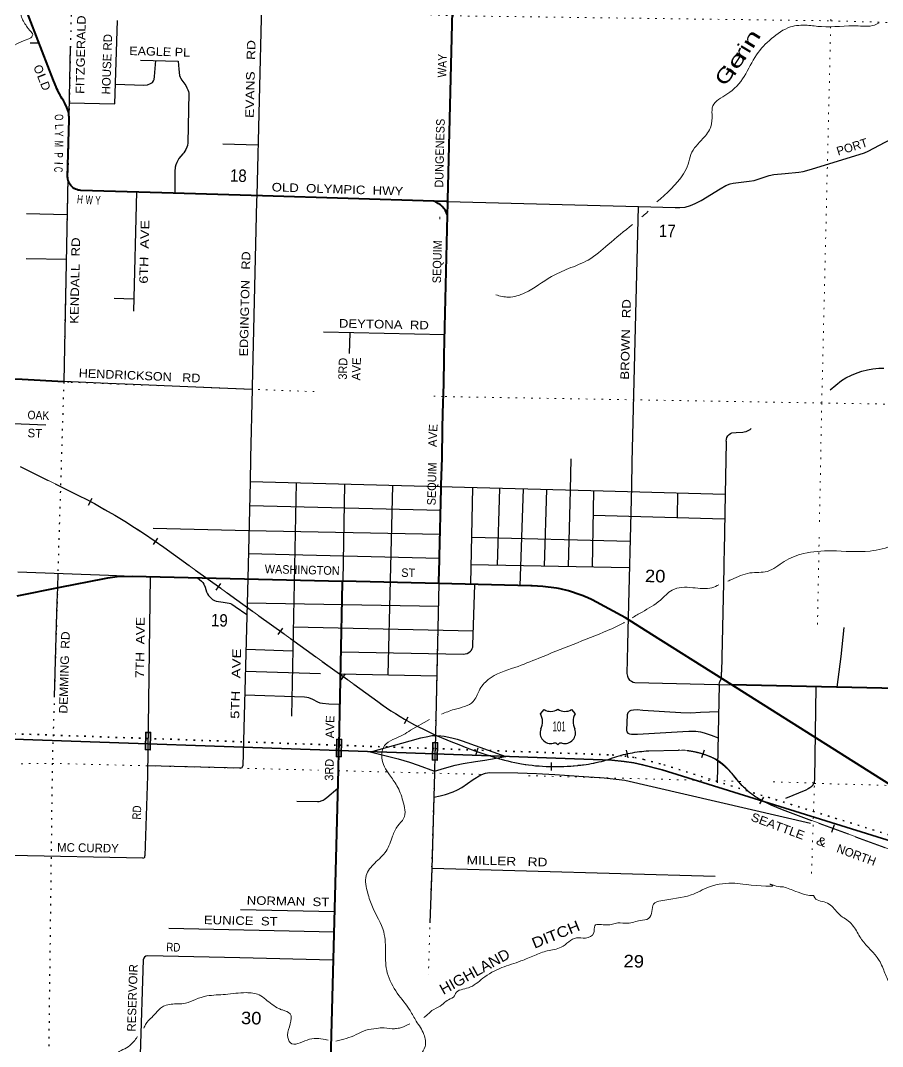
# Model space of a CAD drawing. Header units: feet. Extents: x -739708 to -488887, y 188754 to 379550.
# Drawn here: x -523278 to -511194, y 212374 to 226753 of the extents above; entities that cross this region are included whole.
import ezdxf
from ezdxf.enums import TextEntityAlignment as Align

# ---------------------------------------------------------------- set-up
doc = ezdxf.new("R2010")
doc.units = ezdxf.units.FT
doc.header["$LTSCALE"] = 73
doc.linetypes.add('DOTTED', pattern=[1.5, 0.3, -1.2])
doc.linetypes.add('LONG_DASHED', pattern=[7.5, 6, -1.5])
for name, color, linetype, lineweight in [('16', 7, 'Continuous', 25), ('20', 7, 'Continuous', 70), ('21', 7, 'Continuous', 25), ('26', 7, 'Continuous', 40), ('29', 7, 'Continuous', 25), ('39', 7, 'Continuous', 13), ('57', 7, 'Continuous', 13), ('6', 7, 'DOTTED', 25), ('63', 7, 'Continuous', 25), ('7', 7, 'DOTTED', 13)]:
    doc.layers.add(name, color=color, linetype=linetype, lineweight=lineweight)
for name, color, linetype in [('27', 7, 'Continuous'), ('30', 7, 'Continuous'), ('41', 7, 'Continuous')]:
    doc.layers.add(name, color=color, linetype=linetype)

msp = doc.modelspace()

# ---------------------------------------------------------------- linework, layer by layer
at = {"layer": '16'}
for p, q in [((-515988.8, 217035.66), (-515937.49, 217094.42)), ((-515745.73, 217100.39), (-515746.01, 217100.19)), ((-515553.64, 217094.51), (-515502.25, 217035.66))]:
    msp.add_line(p, q, dxfattribs=at)
for centre, radius, start, end in [((-516181.78, 216925.03), 222.05, 332.97043, 29.75871), ((-515846.42, 217252.09), 182.07, 239.97227, 303.45418), ((-515644.64, 217251.58), 181.52, 236.33975, 300.08743), ((-515644.64, 217252.09), 182.07, 236.54582, 236.59441), ((-515309.28, 216925.03), 222.05, 150.24129, 207.02957), ((-515842.59, 216770.13), 151.42, 159.09177, 283.81923), ((-515648.47, 216770.13), 151.42, 256.18077, 20.90823)]:
    msp.add_arc(centre, radius, start, end, dxfattribs=at)
for centre, major_axis, start_param, end_param in [((-515787.25, 216571.31), (-19.56, 51.67), 4.95877769, 6.28318531), ((-515703.81, 216571.31), (19.56, 51.67), 0, 1.32637542)]:
    msp.add_ellipse(centre, major_axis=major_axis, ratio=0.929097, start_param=start_param, end_param=end_param, dxfattribs=at)
at = {"layer": '20', "linetype": 'DOTTED', "lineweight": 35}
for p, q in [((-523368.76, 216756.65), (-518812.71, 216595.74)), ((-518812.71, 216595.74), (-517465.52, 216548.16))]:
    msp.add_line(p, q, dxfattribs=at)
at = {"layer": '20', "lineweight": 35}
for p, q in [((-523371.4, 216681.69), (-518814.37, 216520.78)), ((-518814.37, 216520.75), (-517467.17, 216473.17))]:
    msp.add_line(p, q, dxfattribs=at)
at = {"layer": '20', "linetype": 'DOTTED', "lineweight": 35}
msp.add_lwpolyline([(-517465.52, 216548.16), (-514982.07, 216460.46), (-514807.7, 216443.45), (-514666.57, 216422.75), (-514540.17, 216396.32), (-514260.02, 216320.82), (-509745.32, 214917.08), (-509530.99, 214835.66), (-509302.37, 214734.39), (-508958.25, 214546.23), (-508502.45, 214259.24)], dxfattribs=at)
at = {"layer": '20', "lineweight": 35}
msp.add_lwpolyline([(-517467.17, 216473.17), (-514987.03, 216385.58), (-514816.78, 216368.99), (-514679.71, 216348.87), (-514557.61, 216323.34), (-514280.92, 216248.78), (-509769.8, 214846.14), (-509559.51, 214766.26), (-509481.93, 214731.9)], dxfattribs=at)
at = {"layer": '21'}
for points in [[(-518368.65, 216505.01), (-517817.28, 216655.46), (-517663.77, 216699.02), (-517567.53, 216719.65), (-517512.52, 216729.98), (-517461.42, 216734.12)], [(-517461.44, 216732.92), (-517385.35, 216728.83), (-517338.41, 216721.94), (-517230.72, 216701.31), (-517157.4, 216682.97), (-517086.37, 216657.75), (-516473.45, 216438.08)], [(-518375.83, 216505.26), (-517982.25, 216405.59), (-517826.44, 216357.45), (-517705.01, 216316.18), (-517472.52, 216230.98)], [(-517472.5, 216231.61), (-517331.99, 216272.29), (-517184.9, 216316.18), (-517070.79, 216338.77), (-516900.78, 216366.62), (-516767.89, 216387.25), (-516480.76, 216438.33)]]:
    msp.add_lwpolyline(points, dxfattribs=at)
at = {"layer": '26'}
for p, q in [((-523252.73, 221720.06), (-524694.31, 221755.95)), ((-522671.76, 221691.07), (-523252.73, 221720.06)), ((-517414.46, 218862.44), (-518761.58, 218895.3)), ((-518814.37, 216520.75), (-518812.71, 216595.74))]:
    msp.add_line(p, q, dxfattribs=at)
for points in [[(-517285.86, 224216.47), (-517285.26, 224241.47), (-517221.43, 226886.62), (-517068.09, 232242.59)], [(-523135.43, 226735.67), (-523256.03, 227051.97), (-523282, 227102.74), (-523319.69, 227161.84), (-523363.35, 227216.67), (-523412.5, 227266.64), (-523466.61, 227311.19), (-525150.39, 228417.85), (-525247.83, 228473.64), (-525285.33, 228491.67), (-525343.25, 228512.55), (-525414.41, 228530.71), (-525487.07, 228541.32), (-525560.45, 228544.28), (-527718.4, 228572.01), (-527805.37, 228579.49), (-527891.09, 228596.01), (-527974.6, 228621.4), (-528023.48, 228640.87), (-528191.5, 228726.83), (-529150.4, 229209.1), (-529477.52, 229352.45), (-529567.64, 229384.63), (-529891.97, 229493.29)], [(-517485.61, 224222.55), (-519883.46, 224294.6), (-521297.34, 224337.08), (-522431.04, 224371.14), (-522451.08, 224372.85), (-522470.84, 224376.65), (-522490.08, 224382.48), (-522508.62, 224390.3), (-522526.23, 224400.01), (-522542.73, 224411.51), (-522557.94, 224424.67), (-522571.69, 224439.35), (-522583.84, 224455.39), (-522594.23, 224472.61), (-522602.78, 224490.82), (-522609.37, 224509.82), (-522613.94, 224529.41), (-522616.43, 224549.37), (-522616.93, 224563.63), (-522598.14, 225363.35), (-522598.12, 225371.88), (-522598.08, 225398.02), (-522598.87, 225421.88), (-522600.84, 225443.42), (-522601.58, 225447.16), (-522606.5, 225471.93), (-522615.04, 225497.16), (-522627.74, 225534.66), (-522655.32, 225594.6), (-522661.19, 225604.95), (-522675.39, 225630), (-522691.89, 225654.95), (-522692.57, 225655.98), (-522708.65, 225680.3), (-522723.66, 225705.98), (-522733.28, 225722.45), (-522756.73, 225771.59), (-522768.6, 225796.46), (-522778.6, 225821.59), (-522813.73, 225909.82), (-523135.43, 226735.67)], [(-517290.33, 224026.8), (-517304.06, 224058.07), (-517321.66, 224088.94), (-517342.39, 224117.79), (-517366.02, 224144.32), (-517392.3, 224168.23), (-517420.93, 224189.27), (-517451.6, 224207.2), (-517458.98, 224210.53), (-517485.61, 224222.55)], [(-517285.86, 224216.47), (-517310.86, 224217.3), (-517485.61, 224222.55)], [(-517290.33, 224026.8), (-517286.45, 224191.47), (-517285.86, 224216.47)], [(-517414.46, 218862.44), (-517413.9, 218884.83), (-517406.17, 219191.81), (-517405.74, 219209.09), (-517404.95, 219241.81), (-517382.25, 220193.42), (-517381.65, 220218.68), (-517380.71, 220243.42), (-517366.15, 220625.32), (-517361.48, 221031.06), (-517361.19, 221055.95), (-517360.59, 221081.06), (-517357.75, 221198.58), (-517356.73, 221240.48), (-517356.51, 221248.58), (-517345.23, 221660.33), (-517337.84, 222010.24), (-517337.34, 222033.9), (-517336.72, 222060.24), (-517290.33, 224026.8)], [(-517289.66, 224025.21), (-517289.78, 224025.54), (-517290.33, 224026.8)], [(-523323.56, 218691.7), (-522724.23, 218809.87), (-522101.58, 218933.85), (-522076.52, 218938.84), (-522051.58, 218942.1), (-521921.04, 218959.16), (-521710.89, 218967.27), (-518761.58, 218895.3)], [(-518812.71, 216595.74), (-518761.99, 218877.09), (-518761.58, 218895.3)], [(-513306.42, 217441.66), (-513431.7, 217521.2), (-514428.34, 218149.8), (-514795.78, 218381.55), (-515261.58, 218631.54), (-515333.76, 218664.85), (-515369.07, 218680.53), (-515390.89, 218690.22), (-515419.07, 218699.53), (-515594.24, 218757.4), (-515712.98, 218785.35), (-515737.93, 218791.22), (-515762.98, 218794.84), (-515953.19, 218822.27), (-516105.6, 218830.53), (-516122.81, 218830.92), (-517414.46, 218862.44)], [(-506781.25, 217297.86), (-513310.8, 217441.77)], [(-509476.14, 215024.31), (-509544.6, 215070.25), (-513254.72, 217410.3), (-513306.42, 217441.66)], [(-518959.67, 210937.24), (-518820.42, 216248.72), (-518814.37, 216520.75)]]:
    msp.add_lwpolyline(points, dxfattribs=at)
at = {"layer": '29'}
for p, q in [((-523019.69, 226435.86), (-523142.11, 226436.47)), ((-522579.72, 226392.48), (-522599.15, 225433.46)), ((-519951.84, 225004.37), (-520439.92, 225021.96)), ((-522615.49, 224541.86), (-522671.76, 221691.11)), ((-521651.23, 224351.71), (-521694.51, 222677.41)), ((-522627.26, 224030.25), (-523193.83, 224043.08)), ((-522633.66, 223403.94), (-523199.74, 223414.73)), ((-521694.77, 222847.16), (-521966.62, 222857.36)), ((-517328.45, 222346.19), (-519030.61, 222384.71)), ((-518662, 222374.56), (-518670.5, 222083.54)), ((-522053.77, 221664.93), (-522671.76, 221691.16)), ((-520031.88, 221585.34), (-520052.55, 220623.25)), ((-523612.61, 221110.66), (-523267.81, 221098.59)), ((-523267.81, 221098.59), (-522923.01, 221086.52)), ((-520052.55, 220623.25), (-520059.82, 220284.74)), ((-515561.32, 220608.83), (-515572.17, 220172.53)), ((-519412.16, 220271.47), (-519476.79, 217003.2)), ((-518737.39, 220255.35), (-518761.53, 218896.71)), ((-518064.64, 220235.91), (-518129.65, 217584.04)), ((-516940.67, 220208.54), (-516968.72, 218856.13)), ((-516563.82, 220194.84), (-516595.98, 219121.55)), ((-516231.71, 220187.35), (-516276, 218830.35)), ((-515903.36, 220179.92), (-515935.3, 219105.38)), ((-515572.17, 220172.53), (-515598.88, 219098.67)), ((-515246.72, 220163.04), (-515264.52, 219094.1)), ((-514767.58, 220151.53), (-513399.96, 220115.17)), ((-514067.39, 220131.97), (-514073.11, 219789.05)), ((-520065, 219954.83), (-517387.9, 219890.16)), ((-515248.27, 219821.55), (-513409.01, 219769.88)), ((-516952.46, 219513.58), (-514730.42, 219454.16)), ((-520087.15, 219282.38), (-517405.54, 219217.63)), ((-513417.32, 219183.87), (-513419.45, 219079.69)), ((-516966.17, 219128.89), (-514747.49, 219084.71)), ((-513419.45, 219079.69), (-513449.2, 217621.87)), ((-521458.14, 218961.1), (-521496.11, 216167.86)), ((-516935.08, 217999.75), (-516910.49, 218846.73)), ((-520100.44, 218593.42), (-517419.97, 218544.27)), ((-519453.51, 218255.6), (-516933.02, 218198.56)), ((-520116.44, 217940.73), (-519463.75, 217920.43)), ((-518780.21, 217906.44), (-517070.11, 217872.35)), ((-520123.3, 217634.4), (-519072.52, 217600.31)), ((-518794.49, 217596.03), (-517442.81, 217570.23)), ((-514666.05, 217474.5), (-513306.42, 217441.66)), ((-513483.28, 217444.63), (-513509.77, 216069.91)), ((-512129.53, 217415.73), (-512148.2, 216118.7)), ((-520195.31, 216273.12), (-521493.6, 216306.14)), ((-521496.11, 216167.86), (-521533.93, 215044.31)), ((-521563.56, 215013.92), (-523408.76, 215048.97)), ((-517504.77, 214871.04), (-513538.88, 214761.07)), ((-520194.03, 214295.34), (-518874.6, 214265.48)), ((-521196.63, 214030.34), (-518880.98, 213978.66)), ((-520420.4, 213620.07), (-521491.46, 213644.75))]:
    msp.add_line(p, q, dxfattribs=at)
for points in [[(-519899.98, 226973.52), (-519965.5, 224299.4), (-519967.39, 224222.06)], [(-522595.73, 225599.2), (-521954.47, 225584.34), (-521916.27, 226752.4)], [(-521945.49, 225858.78), (-521550.02, 225845.91), (-521497.15, 225850.55), (-521453.57, 225868.18), (-521428.53, 225883.96), (-521412.77, 225905.3), (-521402.57, 225924.79), (-521397.93, 225968.4), (-521380.34, 226192.21)], [(-521594.41, 226198.16), (-521068.35, 226183.54), (-521059.51, 226069.17)], [(-521059.51, 226069.17), (-521047.4, 225983.25), (-521040.45, 225960.51), (-521033.96, 225947.52), (-521014.02, 225916.43), (-520962.08, 225842.2), (-520944.01, 225811.11), (-520930.56, 225779.1), (-520923.6, 225758.22), (-520919.43, 225734.56), (-520932.41, 225036.74), (-520937.99, 224999.62), (-520945.39, 224975.5), (-520958.39, 224944.87), (-520973.21, 224919.82), (-520989.92, 224897.55), (-521001.31, 224885.36)], [(-514034.27, 224130.92), (-513958.2, 224137.53), (-513885.87, 224157.94), (-513820.96, 224185.78), (-513737.5, 224232.18), (-513470.44, 224395.49), (-513391.62, 224439.1), (-513329.49, 224462.3), (-513285.9, 224472.5), (-513062.42, 224499.41), (-512994.73, 224511.47), (-512936.31, 224529.11), (-512780.53, 224581.07), (-512718.4, 224593.13), (-512557.97, 224610.76), (-512365.1, 224625.61), (-512305.75, 224636.74), (-512187.05, 224670.15), (-511445.22, 224900.27), (-511393.29, 224922.54), (-511237.5, 225004.2), (-510631.63, 225324.84)], [(-521001.31, 224885.36), (-521056.69, 224820.53), (-521068.29, 224801.51), (-521088.22, 224764.85), (-521100.75, 224730.98), (-521108.62, 224698.04), (-521112.33, 224638.65), (-521114.15, 224356.65), (-521114.31, 224332.49)], [(-519967.39, 224222.06), (-520031.15, 221619.23), (-520031.79, 221589.33)], [(-517290.88, 224216.64), (-514613.98, 224145.95), (-514098.39, 224130.23), (-514034.27, 224130.92)], [(-514620.06, 224144.05), (-514706.44, 220560.88), (-514714.56, 220223.94), (-514763.24, 218204.65)], [(-511928.74, 221575.65), (-511766.32, 221706.21), (-511706.97, 221743.33), (-511629.07, 221780.44), (-511549.32, 221813.85), (-511484.4, 221836.12), (-511404.65, 221858.4), (-511328.6, 221871.39), (-511243.28, 221880.67), (-511172.8, 221882.52)], [(-521043.2, 221622.05), (-521699.49, 221649.9), (-522053.77, 221664.93)], [(-520034.04, 221582.55), (-520706.17, 221607.75), (-521043.2, 221622.05)], [(-513384.2, 220858.81), (-513380.88, 220886.8), (-513373.92, 220909.53), (-513361.41, 220933.2), (-513344.25, 220952.22), (-513325.24, 220965.68), (-513305.3, 220972.64), (-513245.94, 220978.2), (-513153.21, 220983.77), (-513133.27, 220986.09), (-513106.84, 220994.91), (-513066.03, 221011.61), (-513048.88, 221019.5), (-513032.65, 221033.88)], [(-513384.2, 220858.81), (-513383.53, 220840.29), (-513398.32, 220115.23), (-513414.65, 219314.53), (-513417.32, 219183.87)], [(-520059.82, 220284.74), (-520088.92, 218930.8), (-520161.25, 216306.15)], [(-520056.63, 220292.11), (-515284.59, 220165.27), (-514767.58, 220151.53)], [(-521419.49, 219637.9), (-520075.89, 219607.48), (-517399.42, 219555.01)], [(-523315.75, 219025.75), (-522046.21, 218977.09), (-521714.66, 218967.12)], [(-522755.61, 219003.77), (-522761.39, 218806.42), (-522767.39, 218601.6), (-522776.55, 218288.97), (-522806.25, 217274.58)], [(-520795.4, 218941.35), (-520740.48, 218893.77), (-520723.79, 218877.07), (-520708.95, 218854.79), (-520690.4, 218810.25), (-520668.61, 218744.83), (-520656.55, 218718.85), (-520642.18, 218695.19), (-520612.04, 218659.46), (-520587, 218639.05), (-520560.58, 218622.8), (-520536.46, 218613.53), (-520436.31, 218600.53), (-520354.7, 218587.54), (-520334.3, 218583.83), (-520315.76, 218572.69), (-520269.39, 218539.29), (-520102.77, 218428.32)], [(-517414.44, 218863.29), (-517465.52, 216548.16), (-517467.17, 216473.17)], [(-514763.24, 218204.65), (-514768.38, 217991.31), (-514777.78, 217601.32)], [(-511736.18, 218246.64), (-511775.51, 217837.3), (-511835.29, 217409.25)], [(-517070.11, 217872.35), (-517043.18, 217875.79), (-517015.82, 217882.75), (-516992.18, 217895.28), (-516969.45, 217914.3), (-516956.94, 217927.76), (-516947.19, 217949.56), (-516938.39, 217971.37), (-516935.08, 217999.75)], [(-514777.78, 217601.32), (-514770.55, 217561.39), (-514759.88, 217535.87), (-514738.09, 217509.42), (-514713.51, 217491.33), (-514688.94, 217479.73), (-514666.05, 217474.5)], [(-513483.28, 217444.63), (-513478.23, 217473.7), (-513474.52, 217484.83), (-513468.03, 217497.82), (-513451.33, 217532.16), (-513450.41, 217548.86), (-513449.2, 217621.87)], [(-520131.22, 217300.93), (-519296.6, 217274.49), (-519263.22, 217270.77), (-519239.11, 217265.21), (-519185.32, 217239.22), (-519112.99, 217202.11), (-519079.61, 217190.97), (-519046.22, 217183.55), (-518955.34, 217174.27), (-518799.95, 217169.61)], [(-513493.72, 217063.81), (-513743.45, 217052.38), (-513882.56, 217046.82), (-514019.81, 217048.67), (-514553.99, 217083.94), (-514633.75, 217091.36), (-514681.97, 217089.5), (-514720.92, 217082.08), (-514741.32, 217072.8), (-514759.87, 217054.24), (-514765.44, 217050.53), (-514774.71, 217022.69), (-514780.28, 216807.39), (-514776.57, 216785.12), (-514763.58, 216764.7), (-514741.32, 216753.57), (-514713.5, 216749.85), (-514630.04, 216749.85), (-513991.99, 216788.83), (-513906.67, 216794.4), (-513812.08, 216792.54), (-513743.45, 216783.26), (-513693.37, 216770.27), (-513596.92, 216736.86), (-513497.67, 216697.85)], [(-517467.17, 216473.17), (-517473.11, 216204.08), (-517510.86, 214869.16), (-517537.86, 214107.91)], [(-520196.59, 216273.15), (-520184.52, 216277.4), (-520172.47, 216285.75), (-520165.98, 216294.1), (-520161.25, 216306.16)], [(-517485.01, 215868.01), (-517395.65, 215886.35), (-517317.74, 215906.99), (-517212.34, 215941.37), (-517152.77, 215968.88), (-517090.92, 216003.27), (-516930.53, 216113.3), (-516825.13, 216182.08), (-516758.68, 216206.16), (-516701.4, 216214.17), (-516307.29, 216209.59), (-516046.09, 216200.42), (-515786.93, 216185.63), (-515452.4, 216162.7), (-515097.49, 216138.52), (-514927.94, 216120.18), (-514804.2, 216104.13), (-512201.29, 215505.8)], [(-512148.2, 216118.7), (-512153.5, 216076.59), (-512157.67, 216064.06), (-512165.56, 216043.18), (-512178.07, 216026.94), (-512197.09, 216009.78), (-512213.31, 215999.1), (-512236.97, 215983.79), (-512268.95, 215967.55), (-512555.37, 215848.25)], [(-519404.32, 215810.08), (-519114.83, 215806.46), (-519089.79, 215809.25), (-519073.1, 215813.89), (-519064.75, 215815.74), (-519047.13, 215821.31), (-519035.08, 215826.88), (-519022.09, 215834.3), (-518983.14, 215862.14), (-518830.11, 215994.31)], [(-521563.56, 215013.92), (-521547.26, 215016.77), (-521540.77, 215020.48), (-521536.13, 215027.9), (-521533.93, 215044.31)], [(-521559.63, 213589.1), (-521601.45, 212263.54), (-521642.35, 210966.89)], [(-521491.46, 213644.75), (-521519.43, 213637.82), (-521539.84, 213626.69), (-521550.96, 213611.84), (-521559.63, 213589.1)], [(-518897.75, 213584.98), (-520202.11, 213615.04), (-520420.4, 213620.07)]]:
    msp.add_lwpolyline(points, dxfattribs=at)
at = {"layer": '39'}
msp.add_line((-517543.72, 216956.46), (-517809.14, 216807.72), dxfattribs=at)
for points in [[(-511365.27, 235365.54), (-510597.02, 235032.25), (-509728.98, 234642.79), (-508764.31, 234158.18), (-508412.83, 233921.87), (-508177.43, 233722.54), (-507896.88, 233378.71), (-507559.43, 232964.88), (-507174.46, 232422.67), (-506860.29, 231958.84), (-506555.76, 231424.51), (-506471.47, 231317.52), (-506409.84, 231279.75), (-506326.8, 231298.08), (-506292.42, 231212.42), (-506315.48, 231172.53), (-506353, 231116.8), (-506337.07, 231017.41), (-506176.98, 230603.56), (-506082.27, 230421.56), (-505943.67, 230038.5), (-505767.36, 229719.26), (-505508.25, 229317.31), (-505287.82, 228898.05), (-505100.95, 228600.8), (-504937.95, 228227.29), (-504808.82, 228052.6), (-504727.22, 228006.3), (-504650.86, 227814.61), (-504521.03, 227399.42), (-504209.9, 226527.45), (-504052.23, 226095.47), (-503998.21, 225896.2), (-503865.55, 225699.2), (-503601.88, 225230.46), (-503441.13, 224665.02), (-503255.53, 224129.34), (-503015.92, 223394.39), (-502793.89, 222775.03), (-502579.09, 221921.42), (-502388.71, 221329.04), (-502336.97, 221117.7), (-502322.45, 220773.83), (-502300.27, 220502.54), (-502210.67, 220272.15), (-502110.68, 220055.68), (-502098.03, 219899.79), (-502203.19, 219793.04), (-502428.09, 219739.53), (-502727.02, 219709.92), (-502916.33, 219716.23), (-503065.85, 219699.4), (-503059.26, 219814.44), (-502977.6, 219952.03), (-502921.31, 220217.51), (-502972.28, 220463.18), (-503063.31, 220628.93), (-503043.74, 220784.09), (-503021.3, 220977.59), (-503068.78, 221108), (-503119.79, 221351.65), (-503198.3, 221537.32)], [(-523258.13, 226882.31), (-523266.93, 226855.38), (-523216.03, 226706.91), (-523171.25, 226641.3), (-523154.81, 226620.42), (-523138.44, 226603.61)], [(-511241.72, 226722.15), (-511276.07, 226701.53), (-511534.58, 226677.07), (-512050.76, 226666.53), (-512249.87, 226685.18), (-512482.16, 226662.14), (-512749.81, 226498.45), (-512960.4, 226272.84), (-513132.41, 225969.57), (-513373.75, 225720.4), (-513572.92, 225555.16), (-513583.63, 225436.17), (-513599.58, 225262.74), (-513710.03, 225099.53), (-513880.24, 224877.05), (-513917.58, 224738.46), (-513983.04, 224604.54), (-514356.64, 224209.17)], [(-523141.82, 226505.69), (-523159.82, 226498.12), (-523566.56, 226265.11), (-523632.73, 226153.57), (-523582.74, 226020.26), (-523549.42, 225906.95), (-523520.88, 225719.26), (-523549.08, 225372.87), (-523599.5, 225109.72), (-523721.58, 224709.01), (-523801.67, 224468.75), (-523891.42, 224418.38), (-524006.63, 224398.86), (-524157.56, 224315.61), (-524380.32, 224086.73), (-524559.29, 223836.66), (-524617.52, 223583.78), (-524436.21, 223329.37), (-524269.59, 223135.83), (-524196.04, 222922.26), (-524189.83, 222756.66), (-524243.8, 222600.53), (-524335.86, 222451.35), (-524547.66, 222347.31), (-524751.28, 222249.15), (-524872.49, 222145.03)], [(-523138.44, 226603.61), (-523118.61, 226582.04), (-523105.14, 226556.21), (-523114.12, 226537.12), (-523127.6, 226514.66), (-523142.45, 226505.37)], [(-514476.47, 224082.34), (-514499.03, 224058.47), (-514568.45, 224001.28)], [(-514697.81, 223894.72), (-515041.03, 223612), (-515319.93, 223396.02), (-515596.72, 223274.98), (-515835, 223163.16), (-516206.88, 222935.14), (-516435.94, 222875.66), (-516614.59, 222907.99)], [(-506272.45, 220074.73), (-506276.09, 220075.19), (-506527.31, 220107.14), (-506814.73, 220141.94), (-507327.29, 220113.13), (-507497.98, 220050.3), (-507761.65, 219975.44), (-508079.21, 219924.02), (-508186.73, 219983.04), (-508238.6, 220097.38), (-508379.56, 220102.59), (-509497.65, 219941.98), (-510026.2, 219828.65), (-510232.61, 219790.88), (-510453.53, 219644.32), (-510708.16, 219522.77), (-511367.73, 219317.43), (-511907.81, 219319.55), (-512299.64, 219281.94), (-512572.17, 219170.9), (-512807.02, 219032.73), (-513051.39, 219009.97), (-513307.36, 218918.76), (-513361.33, 218895.42)], [(-513486.48, 218844.31), (-513584.01, 218803.77), (-513854.07, 218803.82), (-514143.03, 218769.95), (-514307.37, 218630.19), (-514565.04, 218462.23), (-514702.26, 218381.02)], [(-514809.53, 218317.53), (-514818.29, 218312.35), (-515046.41, 218204.35), (-516012.37, 217815.98), (-516345.78, 217686.11), (-516722.44, 217514.78), (-516848.83, 217360.02), (-516930.76, 217210.31), (-517199.31, 217097.16), (-517373.85, 217029.95)], [(-517809.14, 216807.72), (-517914.67, 216739.49), (-518173.95, 216589.76), (-518211.97, 216420.86), (-518106.48, 216180.02), (-518001.03, 216028.09), (-517917.02, 215818.04), (-517906.43, 215569.24), (-517989.34, 215466.03), (-518063.08, 215322.2), (-518152.4, 215112.03), (-518311.33, 214943.86), (-518432.11, 214768.76), (-518409.35, 214523.72), (-518345.13, 214330.28), (-518185.66, 213979.09), (-518161.96, 213685.53), (-518135.92, 213406.07), (-517995.16, 213119.96), (-517817.11, 212879.49), (-517729.74, 212729.99), (-517623.04, 212543.68), (-517606.71, 212371.54), (-517734.48, 212154.16), (-517749.45, 211934.23), (-517806.45, 211727.37), (-517937.71, 211625.26), (-517939.39, 211368.65), (-517962.92, 210972.67)], [(-517624.3, 212780.43), (-517621.59, 212781.91), (-517591.02, 212803.45), (-517509.18, 212876.34), (-517393.32, 212940.43), (-517311.6, 213007.27), (-517277, 213028.72), (-517193.47, 213085.43), (-517178.77, 213117.4), (-516998.29, 213196.23), (-516798.66, 213329.13), (-516530.35, 213478.71), (-516263.13, 213571.82), (-516072.59, 213650.44), (-515892.38, 213715.16), (-515698.37, 213765.46), (-515484.71, 213896.04), (-515356.08, 213893.27), (-515240.07, 213965.43), (-515226.06, 214066.01), (-515058.96, 214076.53), (-514903.57, 214105.47), (-514764.92, 214100.46), (-514589.23, 214139.05), (-514472.07, 214166.79), (-514427.91, 214266.72), (-514401.81, 214369.06), (-514300.38, 214415.3), (-513876.53, 214496.97), (-513620.98, 214610.5), (-513262.07, 214661.28), (-513099.57, 214641.64), (-512755.71, 214642.3), (-512767.69, 214646.6), (-512629.62, 214611.34), (-512579.38, 214610.26)], [(-512579.38, 214610.26), (-512409.65, 214548.09), (-512265.83, 214498.58), (-512161.47, 214488.26), (-512159.46, 214488.22), (-512155.55, 214482.08), (-511986.38, 214391.68), (-511835.99, 214265.36), (-511753.05, 214186.9), (-511735.16, 214176.43), (-511585.04, 214035.99), (-511485.65, 213872.44), (-511239.92, 213580.63), (-511160.9, 213403.39), (-511064.37, 213195.51), (-510989.6, 213006.26), (-510991.57, 213008.32), (-510993.74, 213000.29), (-510986.63, 212951.71), (-510984.48, 212854.82), (-510954.92, 212719), (-510938.66, 212623.82), (-510938.36, 212535.03), (-510930.69, 212411.79), (-510918.8, 212298.54), (-510928.55, 212209.98), (-510931.31, 212066.78), (-510907.83, 211929.07), (-510871.79, 211712.4), (-510868.76, 211556.98), (-510833.33, 211412.96), (-510755.11, 211298.29), (-510641.2, 211261.53), (-510478.24, 211266.09), (-510369.47, 211275.85), (-510232.32, 211297.11), (-510047.01, 211313.3), (-509882.27, 211305.71), (-509817.76, 211314.41), (-509697.39, 211299.71), (-509561.18, 211272.56), (-509418.31, 211277.56), (-509337.84, 211279.86), (-509215.38, 211269.15), (-509079.79, 211209.73), (-508990.82, 211131.15), (-508884.77, 210999.73), (-508857.37, 210960.8), (-508821.93, 210921.7)], [(-521548.03, 212630.39), (-521524.51, 212682.39), (-521434.04, 212785.36), (-521382.74, 212838.73), (-521286.45, 212931.48), (-521260.04, 212945.04), (-521068.51, 212971.18), (-520963.76, 212981.03), (-520823.98, 213034.51), (-520664.22, 213081.51), (-520406.4, 213104.2), (-520114.36, 213128.18), (-519934.01, 213096.05), (-519840.71, 213033.51), (-519656.19, 212904.43), (-519604.28, 212885.16), (-519498.73, 212832.44), (-519495.38, 212693.15), (-519532.7, 212530.52), (-519494.56, 212422.76), (-519258.5, 212464.08), (-519127.38, 212485.47), (-519006.98, 212472.79), (-518966.11, 212464.42)], [(-518856.36, 212448.35), (-518571.34, 212540.08), (-518435.39, 212603.73), (-518288.16, 212626.79), (-518181.39, 212636.59), (-518032.89, 212621.29), (-518004.63, 212626.73), (-517964.32, 212631.92), (-517854.88, 212675.97), (-517820.05, 212690.65)], [(-523031.61, 210868.08), (-523021.33, 210870.47), (-522962.81, 210881.32), (-522857.66, 210911.34), (-522820.47, 210963), (-522817.3, 211023.46), (-523044.92, 211107.05), (-523148.97, 211133.51), (-523227.7, 211221.96), (-523059.3, 211403.96), (-522851.79, 211528.62), (-522651.85, 211677.66), (-522447.62, 211840.72), (-522335.71, 211908.93), (-522169.17, 212099.04), (-522040.48, 212203.21), (-521842.98, 212330.1), (-521745.37, 212386.51), (-521640.49, 212507.33), (-521639, 212509.18)]]:
    msp.add_spline(points, degree=3, dxfattribs=at)
at = {"layer": '57'}
for p, q in [((-521450.07, 216777.46), (-521455.97, 216527.53)), ((-518773.4, 216681.02), (-518777.77, 216431.05)), ((-517427.28, 216634.02), (-517431.65, 216384.05)), ((-521455.97, 216527.53), (-521530.95, 216529.3)), ((-518777.77, 216431.05), (-518852.76, 216432.36)), ((-517431.65, 216384.05), (-517506.64, 216385.36))]:
    msp.add_line(p, q, dxfattribs=at)
for points in [[(-521530.95, 216529.3), (-521525.05, 216779.23), (-521450.07, 216777.46)], [(-518852.76, 216432.36), (-518848.4, 216682.32), (-518773.4, 216681.02)], [(-517506.64, 216385.36), (-517502.28, 216635.32), (-517427.28, 216634.02)]]:
    msp.add_lwpolyline(points, dxfattribs=at)
for points in [[(-521517.24, 216771.04), (-521458.25, 216769.65), (-521463.77, 216535.71), (-521522.76, 216537.1)], [(-518840.54, 216674.18), (-518781.53, 216673.16), (-518785.62, 216439.18), (-518844.62, 216440.21)], [(-517494.42, 216627.18), (-517435.41, 216626.16), (-517439.5, 216392.18), (-517498.5, 216393.21)]]:
    msp.add_lwpolyline(points, close=True, dxfattribs=at)
at = {"layer": '6'}
for points in [[(-522354.81, 235616.26), (-522444.01, 232384.31), (-522564.62, 227052.02), (-522671.84, 221687.08), (-522755.74, 218999.45)], [(-522754.88, 218933.4), (-522833.04, 216341.56), (-522883.51, 212305.13)]]:
    msp.add_lwpolyline(points, dxfattribs=at)
at = {"layer": '63'}
for p, q in [((-522324.61, 219960.86), (-522272.61, 220058.48)), ((-521415.34, 219406.91), (-521351.44, 219497.2)), ((-520535.6, 218771.29), (-520470.94, 218861.04)), ((-519664.14, 218146.64), (-519599.48, 218236.38)), ((-518792.63, 217498.8), (-518723.56, 217594.68)), ((-517896.94, 216900.09), (-517841.36, 216995.72)), ((-516896.94, 216454.78), (-516860.56, 216559.24)), ((-514757.55, 216420.58), (-514781.83, 216528.49)), ((-513724.57, 216425.03), (-513688.07, 216529.45)), ((-515833.7, 216241.86), (-515832.03, 216352.46)), ((-512910.8, 215772.32), (-512857.67, 215869.33)), ((-511905.17, 215379.36), (-511866.73, 215483.08))]:
    msp.add_line(p, q, dxfattribs=at)
at = {"layer": '63', "lineweight": 13}
for p, q in [((-521271.35, 219370.55), (-518268.85, 217207.29)), ((-514467.72, 216516.82), (-514013.08, 216527.95))]:
    msp.add_line(p, q, dxfattribs=at)
at = {"layer": '63', "linetype": 'LONG_DASHED'}
for points in [[(-523281.22, 220502.09), (-522417.02, 220073.72), (-522394.1, 220062.23), (-522386.46, 220058.62), (-522241.79, 219981.56), (-522098.56, 219900.91), (-521957.2, 219819.28), (-521816.7, 219734.82), (-521677.63, 219646.75), (-521540.43, 219557.71), (-521404.85, 219466.37), (-521270.71, 219371.44), (-518268.2, 217208.18), (-518207.56, 217164), (-518146.26, 217121.46), (-518084.18, 217079.96), (-518021.25, 217038.9), (-517957.66, 216999.48), (-517893.65, 216961.33), (-517828.78, 216923.62), (-517763.24, 216887.55), (-517697.29, 216852.77), (-517630.22, 216818.77), (-517563.08, 216786.32), (-517495.43, 216754.55), (-517426.77, 216724.17), (-517358.03, 216695.32), (-517300.56, 216672.11), (-517245.9, 216649.3), (-517134.73, 216603.99), (-517022.32, 216560.46), (-516908.45, 216519.37), (-516794.85, 216479.81), (-516680.67, 216442.23), (-516565.03, 216407.11), (-516540.86, 216400.19), (-516493.13, 216387.39), (-516445.22, 216375.19), (-516397.24, 216364.16), (-516349.07, 216353.73), (-516300.78, 216344.2), (-516252.09, 216335.59), (-516203.56, 216327.81), (-516154.57, 216320.71), (-516105.78, 216314.7), (-516056.54, 216309.36), (-516007.5, 216305.13), (-515958.28, 216301.5), (-515909.22, 216298.71), (-515859.77, 216296.85), (-515810.5, 216296.11), (-515761.34, 216295.93), (-515711.78, 216296.67), (-515662.65, 216298.2), (-515613.39, 216300.62), (-515564.06, 216304.2), (-515515.11, 216308.28), (-515466.04, 216313.25), (-515458.59, 216314.2), (-515422.06, 216317.77), (-515385.85, 216322.15), (-515349.68, 216327.15), (-515313.34, 216332.6), (-515277.3, 216338.87), (-515241.52, 216345.73), (-515205.57, 216353.04), (-515169.9, 216361.16), (-515134.51, 216369.88), (-515098.96, 216379.26), (-515063.87, 216389.21), (-515039.54, 216396.82), (-514976.91, 216417.53), (-514946.47, 216427.78), (-514915.84, 216437.51), (-514884.9, 216446.95), (-514853.89, 216455.64), (-514822.86, 216463.74), (-514791.53, 216471.57), (-514760.11, 216478.64), (-514728.68, 216485.12), (-514696.88, 216491.15), (-514665.23, 216496.53), (-514633.46, 216501.56), (-514601.43, 216505.91), (-514569.56, 216509.6), (-514537.5, 216512.78), (-514505.48, 216515.54), (-514473.2, 216517.62), (-514467.76, 216517.91), (-514054.05, 216528.05)], [(-513312, 216205.95), (-513246.78, 216123.75), (-513232.59, 216106.98), (-513218.19, 216090.4), (-513203.42, 216074.07), (-513188.44, 216057.92), (-513173.14, 216042.2), (-513157.63, 216026.65), (-513141.87, 216011.41), (-513125.72, 215996.43), (-513109.44, 215981.78), (-513092.82, 215967.27), (-513076.01, 215953.23), (-513058.87, 215939.34), (-513041.54, 215925.9), (-513023.99, 215912.65), (-513006.3, 215899.74), (-512988.23, 215887.09), (-512969.98, 215874.9), (-512951.62, 215862.95), (-512932.89, 215851.25), (-512914.13, 215839.95), (-512895.11, 215828.95), (-512875.78, 215818.36), (-512856.47, 215808.06), (-512836.9, 215798.06), (-512817.02, 215788.47), (-512797.16, 215779.17), (-512777.16, 215770.21), (-512756.84, 215761.67), (-512598.71, 215694.65), (-508967.8, 214348.85)]]:
    msp.add_lwpolyline(points, dxfattribs=at)
at = {"layer": '63', "lineweight": 13}
for points in [[(-523270.53, 220496.06), (-522417.52, 220072.74), (-522394.59, 220061.25)], [(-512757.27, 215760.66), (-512599.12, 215693.63), (-508968.19, 214347.82), (-508889.72, 214318.73)]]:
    msp.add_lwpolyline(points, dxfattribs=at)
for centre, radius, start, end in [((-526739.24, 211737.16), 9389.7, 54.38553, 62.43829), ((-515724.5, 220658.42), 4287.66, 233.60049, 248.42751), ((-514595.75, 223026.19), 6906.91, 246.94151, 253.43134), ((-515779.97, 219121.62), 2826.84, 253.86934, 276.53043), ((-515650.46, 218401.32), 2097.01, 275.25303, 287.89302), ((-514368.63, 214675.5), 1843.99, 93.08049, 110.25091), ((-514013.43, 215605.23), 922.73, 38.134, 89.97841), ((-512275.58, 216925.13), 1260.16, 216.04339, 247.52717)]:
    msp.add_arc(centre, radius, start, end, dxfattribs=at)
at = {"layer": '63', "linetype": 'LONG_DASHED'}
for centre, radius, start, end in [((-514074.4, 215296.68), 1229.44, 62.82032, 89.04915), ((-513904.94, 215761.8), 740.84, 36.83576, 58.04267)]:
    msp.add_arc(centre, radius, start, end, dxfattribs=at)
at = {"layer": '7'}
for p, q in [((-512104.77, 218287.73), (-512080.3, 219561.11)), ((-518821.73, 216238.66), (-516813.42, 216187.15)), ((-517474.36, 216228.94), (-517559.12, 213382.53)), ((-516156.6, 216168.78), (-513121.36, 216087.4)), ((-512155.89, 216066.61), (-512804.55, 216083.8)), ((-512149.4, 216061.36), (-508146.33, 215950.99))]:
    msp.add_line(p, q, dxfattribs=at)
for points in [[(-517033.17, 235492.56), (-517072.53, 232168.21), (-517221.29, 226892.68), (-517350.04, 221556.53), (-517475.12, 216204.12), (-517475.43, 216193.71)], [(-512077.09, 219728.26), (-512045.12, 221392), (-511917.94, 226748.4), (-511781.04, 232088.41), (-511723.13, 235379.98)], [(-523127.8, 227062.02), (-522564.62, 227052.02), (-517225.76, 226818.46), (-511917.94, 226748.4), (-506576.45, 226597.18), (-504205.5, 226515.32)], [(-529028.78, 221861.98), (-528034.41, 221839.23), (-523252.73, 221720.06)], [(-519158.97, 221551.24), (-522597.62, 221682.61), (-523252.73, 221720.06)], [(-503771.22, 221213.08), (-506674.09, 221300.74), (-512045.12, 221392), (-517354.51, 221482.31), (-517482.66, 221487.21)], [(-512188.9, 214799.92), (-512147.55, 216061.31), (-512121.52, 217416.16)], [(-523378.66, 216335.54), (-522833.04, 216341.56), (-519099.24, 216245.78)]]:
    msp.add_lwpolyline(points, dxfattribs=at)

# ---------------------------------------------------------------- texts
at = {"layer": '16', "width": 0.6}
msp.add_text('101', height=140, dxfattribs=at).set_placement((-515725.93, 216788.62), align=Align.CENTER)
at = {"layer": '27'}
for s, rotation, width, p in [('WAY', 88.618, 0.9, (-517310.53, 225953.16)), ('DUNGENESS', 88.618, 0.95, (-517352.61, 224409.34)), ('OLD  OLYMPIC  HWY', 358.179, 1.15, (-519757.46, 224358.89)), ('SEQUIM', 88.649, 0.95, (-517383.91, 223069.35)), ('HENDRICKSON   RD', 357.57, 1.1, (-522463.61, 221752.39)), ('SEQUIM', 88.558, 0.95, (-517458.58, 219956.78)), ('WASHINGTON', 358.602, 0.95, (-519855.1, 219006.48)), ('ST', 358.602, 0.95, (-517941.6, 218955.84)), ('3RD', 88.498, 0.95, (-518893.73, 216098.23))]:
    msp.add_text(s, height=120, rotation=rotation, dxfattribs=dict(at, width=width)).set_placement(p)
for s, rotation, p in [('O', 291.462, (-523077.38, 226046.12)), ('I', 268.55, (-522804.39, 224752.58))]:
    msp.add_text(s, height=120, rotation=rotation, dxfattribs=at).set_placement(p, align=Align.CENTER)
for s, rotation, width, p in [('L', 291.462, 1.3, (-523029.27, 225928.02)), ('D', 291.462, 1.05, (-522983.6, 225813.26)), ('O', 274.559, 0.7, (-522798.23, 225390.91)), ('Y', 271.401, 0.75, (-522797.56, 225163.29)), ('L', 273.433, 0.85, (-522791.92, 225261.04)), ('M', 269.345, 0.65, (-522798.09, 225024.48)), ('P', 269.345, 0.7, (-522803.7, 224867.04)), ('C', 268.55, 0.65, (-522806.32, 224664.28)), ('H', 353.883, 0.7, (-522450.65, 224186.79)), ('W', 356.238, 0.65, (-522318.5, 224178.37)), ('Y', 359.543, 0.7, (-522191.41, 224173.36))]:
    msp.add_text(s, height=120, rotation=rotation, dxfattribs=dict(at, width=width)).set_placement(p, align=Align.CENTER)
for s, rotation, p in [('-', 88.649, (-517353.66, 223958.12)), ('AVE', 87.817, (-517443.37, 220772.79)), ('AVE', 88.726, (-518883.37, 216692.58))]:
    msp.add_text(s, height=120, rotation=rotation, dxfattribs=at).set_placement(p)
at = {"layer": '30'}
for s, rotation, width, p in [('FITZGERALD RD', 88.839, 1.1, (-522385.39, 225723.64)), ('EVANS   RD', 88.596, 1.2, (-520008.9, 225385.74)), ('EAGLE PL', 358.408, 1.1, (-521755.13, 226269.04)), ('6TH  AVE', 88.519, 1.25, (-521494.47, 223063.22)), ('KENDALL  RD', 88.869, 1.15, (-522465.74, 222500.88)), ('EDGINGTON   RD', 88.597, 1.1, (-520090.75, 222044.61)), ('BROWN   RD', 88.619, 1.15, (-514748.56, 221718.3)), ('DEYTONA  RD', 358.704, 1.15, (-518815.57, 222449.86)), ('3RD', 88.327, 0.95, (-518703.93, 221718.51)), ('OAK', 357.995, 0.9, (-523181.51, 221165.61)), ('7TH  AVE', 89.221, 1.2, (-521547.5, 217537.6)), ('DEMMING  RD', 88.323, 1.05, (-522620.55, 217038.41)), ('5TH   AVE', 88.421, 1.3, (-520213.14, 216964.36)), ('RD', 88.072, 0.85, (-521591.02, 215551.91)), ('MILLER   RD', 358.412, 1.2, (-517025.49, 214927.78)), ('NORMAN  ST', 358.704, 1.15, (-520107.59, 214363.4)), ('EUNICE  ST', 358.722, 1.15, (-520709.02, 214089.48)), ('RD', 358.68, 0.85, (-521235.08, 213707.66))]:
    msp.add_text(s, height=120, rotation=rotation, dxfattribs=dict(at, width=width)).set_placement(p)
for s, rotation, p in [('HOUSE RD', 88.127, (-522020.23, 225715.09)), ('PORT', 17.234, (-511815.4, 224859.41)), ('AVE', 88.327, (-518514.75, 221707.39)), ('ST', 357.995, (-523181.51, 220913.21)), ('MC CURDY', 358.912, (-522766.32, 215106.47)), ('RESERVOIR', 88.193, (-521664.37, 212581.27))]:
    msp.add_text(s, height=120, rotation=rotation, dxfattribs=at).set_placement(p)
at = {"layer": '41'}
for s, height, rotation, width, p in [('n', 200, 58.617, 1.65, (-513014.69, 226340.99)), ('r', 200, 58.543, 1.7, (-513136.63, 226167.71)), ('i', 200, 59.213, 1.3, (-513064.12, 226280.55)), ('e', 200, 57.102, 1.6, (-513225.97, 226045.51)), ('G', 200, 54.48, 1.35, (-513400.59, 225818.65)), ('i', 200, 57.384, 1.4, (-513270.86, 225962.89)), ('DITCH', 150, 22.004, 1.15, (-516072.84, 213742.56)), ('HIGHLAND', 150, 29.004, 1.05, (-517350.57, 213094.35))]:
    msp.add_text(s, height=height, rotation=rotation, dxfattribs=dict(at, width=width)).set_placement(p)
at = {"layer": '63'}
for s, width, p in [('SEATTLE', 1.1, (-513048.37, 215541.88)), ('&', 1.3, (-512135.19, 215212.13))]:
    msp.add_text(s, height=120, rotation=339.663, dxfattribs=dict(at, width=width)).set_placement(p)
msp.add_text('NORTH', height=120, rotation=339.663, dxfattribs=at).set_placement((-511847.24, 215101.11))
at = {"layer": '7'}
for s, width, p in [('18', 0.9, (-520342.85, 224494.05)), ('17', 0.9, (-514329.4, 223719.84)), ('20', 1.1, (-514524.74, 218882.75)), ('19', 0.9, (-520608.83, 218261.82)), ('29', 1.1, (-514824.88, 213484.71)), ('30', 1.1, (-520188.53, 212687.99))]:
    msp.add_text(s, height=175, rotation=358.703, dxfattribs=dict(at, width=width)).set_placement(p)

doc.saveas('drawing.dxf')
